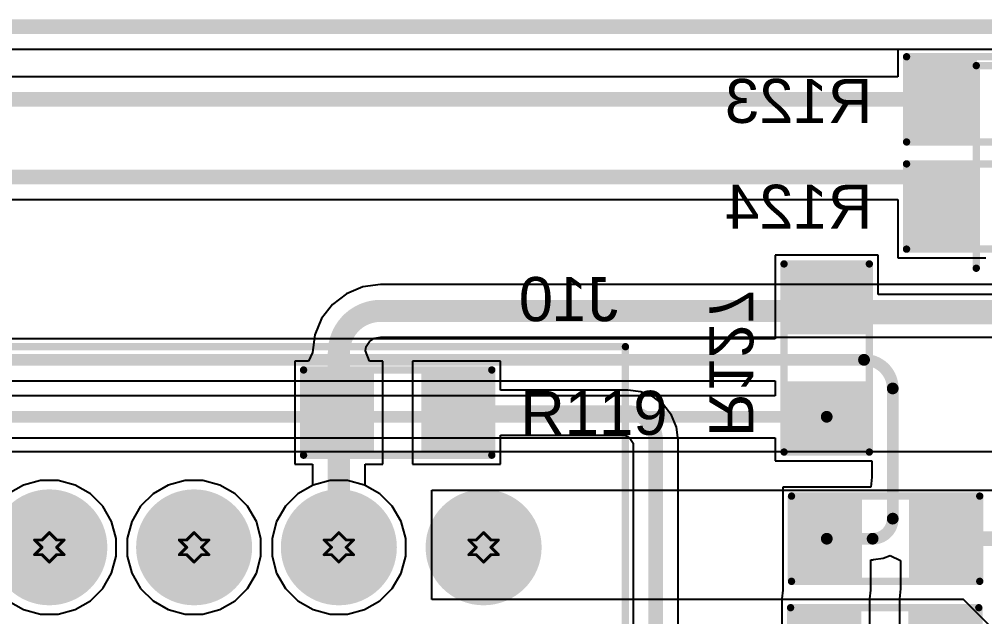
# Model space of a CAD drawing. Header units: inches. Extents: x 0 to 5359, y 0 to 5098.
# Drawn here: x 20.48 to 37.15, y 109.8 to 120.13 of the extents above; entities that cross this region are included whole.
import ezdxf

# ---------------------------------------------------------------- set-up
doc = ezdxf.new("R2010")
doc.units = ezdxf.units.IN
for name, color, linetype in [('Board Outline', 216, 'Continuous'), ('Bottom Layer', 5, 'Continuous'), ('Bottom Overlay', 54, 'Continuous'), ('Bottom Paste', 16, 'Continuous'), ('Bottom Solder', 6, 'Continuous'), ('Drill Drawing', 1, 'Continuous'), ('Layer 1', 16, 'Continuous'), ('Layer 2', 76, 'Continuous'), ('Multi-Layer', 9, 'Continuous'), ('Pad Holes', 156, 'Continuous'), ('Top Layer', 1, 'Continuous'), ('Top Overlay', 2, 'Continuous'), ('Top Paste', 8, 'Continuous'), ('Top Solder', 216, 'Continuous')]:
    doc.layers.add(name, color=color, linetype=linetype)
doc.styles.add('Arial', font='', dxfattribs={"height": 0.2})
doc.styles.get('Arial').set_extended_font_data('Arial')

# ---------------------------------------------------------------- blocks, each defined once
blk = doc.blocks.new('RES_0805_B_4')
at = {"layer": 'Bottom Layer'}
for points in [[(-1.524, 0.635), (-0.508, 0.635), (-0.508, -0.635), (-1.524, -0.635)], [(0.508, 0.635), (1.524, 0.635), (1.524, -0.635), (0.508, -0.635)]]:
    blk.add_hatch(color=5, dxfattribs=at).paths.add_polyline_path(points)
at = {"layer": 'Bottom Paste'}
for points in [[(-1.524, 0.635), (-0.508, 0.635), (-0.508, -0.635), (-1.524, -0.635)], [(0.508, 0.635), (1.524, 0.635), (1.524, -0.635), (0.508, -0.635)]]:
    blk.add_hatch(color=16, dxfattribs=at).paths.add_polyline_path(points)
at = {"layer": 'Bottom Solder'}
for points in [[(-1.6256, 0.7366), (-0.4064, 0.7366), (-0.4064, -0.7366), (-1.6256, -0.7366)], [(0.4064, 0.7366), (1.6256, 0.7366), (1.6256, -0.7366), (0.4064, -0.7366)]]:
    blk.add_hatch(color=6, dxfattribs=at).paths.add_polyline_path(points)
at = {"layer": 'Bottom Overlay'}
for points in [[(-1.6256, 0.7366, 0.127, 0.127, 0), (1.6256, 0.7366, 0.127, 0.127, 0)], [(-1.6256, 0.7366, 0.127, 0.127, 0), (-1.6256, -0.7366, 0.127, 0.127, 0)], [(1.6256, 0.7366, 0.127, 0.127, 0), (1.6256, -0.7366, 0.127, 0.127, 0)], [(-1.6256, -0.7366, 0.127, 0.127, 0), (1.6256, -0.7366, 0.127, 0.127, 0)]]:
    blk.add_lwpolyline(points, format="xyseb", dxfattribs=at)
for points in [[(-1.65735, 0.7366, 0.0635, 0.0635, 1), (-1.59385, 0.7366, 0.0635, 0.0635, 1)], [(-1.65735, 0.7366, 0.0635, 0.0635, 1), (-1.59385, 0.7366, 0.0635, 0.0635, 1)], [(1.59385, 0.7366, 0.0635, 0.0635, 1), (1.65735, 0.7366, 0.0635, 0.0635, 1)], [(1.59385, 0.7366, 0.0635, 0.0635, 1), (1.65735, 0.7366, 0.0635, 0.0635, 1)], [(-1.65735, -0.7366, 0.0635, 0.0635, 1), (-1.59385, -0.7366, 0.0635, 0.0635, 1)], [(-1.65735, -0.7366, 0.0635, 0.0635, 1), (-1.59385, -0.7366, 0.0635, 0.0635, 1)], [(1.59385, -0.7366, 0.0635, 0.0635, 1), (1.65735, -0.7366, 0.0635, 0.0635, 1)], [(1.59385, -0.7366, 0.0635, 0.0635, 1), (1.65735, -0.7366, 0.0635, 0.0635, 1)]]:
    blk.add_lwpolyline(points, format="xyseb", close=True, dxfattribs=at)
blk = doc.blocks.new('RES_0805_B_5')
at = {"layer": 'Bottom Layer'}
for points in [[(-1.524, 0.635), (-0.508, 0.635), (-0.508, -0.635), (-1.524, -0.635)], [(0.508, 0.635), (1.524, 0.635), (1.524, -0.635), (0.508, -0.635)]]:
    blk.add_hatch(color=5, dxfattribs=at).paths.add_polyline_path(points)
at = {"layer": 'Bottom Paste'}
for points in [[(-1.524, 0.635), (-0.508, 0.635), (-0.508, -0.635), (-1.524, -0.635)], [(0.508, 0.635), (1.524, 0.635), (1.524, -0.635), (0.508, -0.635)]]:
    blk.add_hatch(color=16, dxfattribs=at).paths.add_polyline_path(points)
at = {"layer": 'Bottom Solder'}
for points in [[(-1.6256, 0.7366), (-0.4064, 0.7366), (-0.4064, -0.7366), (-1.6256, -0.7366)], [(0.4064, 0.7366), (1.6256, 0.7366), (1.6256, -0.7366), (0.4064, -0.7366)]]:
    blk.add_hatch(color=6, dxfattribs=at).paths.add_polyline_path(points)
at = {"layer": 'Bottom Overlay'}
for points in [[(-1.6256, 0.7366, 0.127, 0.127, 0), (1.6256, 0.7366, 0.127, 0.127, 0)], [(-1.6256, -0.7366, 0.127, 0.127, 0), (-1.6256, 0.7366, 0.127, 0.127, 0)], [(1.6256, -0.7366, 0.127, 0.127, 0), (1.6256, 0.7366, 0.127, 0.127, 0)], [(-1.6256, -0.7366, 0.127, 0.127, 0), (1.6256, -0.7366, 0.127, 0.127, 0)]]:
    blk.add_lwpolyline(points, format="xyseb", dxfattribs=at)
for points in [[(-1.65735, 0.7366, 0.0635, 0.0635, 1), (-1.59385, 0.7366, 0.0635, 0.0635, 1)], [(-1.65735, 0.7366, 0.0635, 0.0635, 1), (-1.59385, 0.7366, 0.0635, 0.0635, 1)], [(1.59385, 0.7366, 0.0635, 0.0635, 1), (1.65735, 0.7366, 0.0635, 0.0635, 1)], [(1.59385, 0.7366, 0.0635, 0.0635, 1), (1.65735, 0.7366, 0.0635, 0.0635, 1)], [(-1.65735, -0.7366, 0.0635, 0.0635, 1), (-1.59385, -0.7366, 0.0635, 0.0635, 1)], [(-1.65735, -0.7366, 0.0635, 0.0635, 1), (-1.59385, -0.7366, 0.0635, 0.0635, 1)], [(1.59385, -0.7366, 0.0635, 0.0635, 1), (1.65735, -0.7366, 0.0635, 0.0635, 1)], [(1.59385, -0.7366, 0.0635, 0.0635, 1), (1.65735, -0.7366, 0.0635, 0.0635, 1)]]:
    blk.add_lwpolyline(points, format="xyseb", close=True, dxfattribs=at)
blk = doc.blocks.new('RES_0805_B_6')
at = {"layer": 'Bottom Layer'}
for points in [[(-1.524, 0.635), (-0.508, 0.635), (-0.508, -0.635), (-1.524, -0.635)], [(0.508, 0.635), (1.524, 0.635), (1.524, -0.635), (0.508, -0.635)]]:
    blk.add_hatch(color=5, dxfattribs=at).paths.add_polyline_path(points)
at = {"layer": 'Bottom Paste'}
for points in [[(-1.524, 0.635), (-0.508, 0.635), (-0.508, -0.635), (-1.524, -0.635)], [(0.508, 0.635), (1.524, 0.635), (1.524, -0.635), (0.508, -0.635)]]:
    blk.add_hatch(color=16, dxfattribs=at).paths.add_polyline_path(points)
at = {"layer": 'Bottom Solder'}
for points in [[(-1.6256, 0.7366), (-0.4064, 0.7366), (-0.4064, -0.7366), (-1.6256, -0.7366)], [(0.4064, 0.7366), (1.6256, 0.7366), (1.6256, -0.7366), (0.4064, -0.7366)]]:
    blk.add_hatch(color=6, dxfattribs=at).paths.add_polyline_path(points)
at = {"layer": 'Bottom Overlay'}
for points in [[(1.6256, 0.7366, 0.127, 0.127, 0), (-1.6256, 0.7366, 0.127, 0.127, 0)], [(-1.6256, 0.7366, 0.127, 0.127, 0), (-1.6256, -0.7366, 0.127, 0.127, 0)], [(1.6256, 0.7366, 0.127, 0.127, 0), (1.6256, -0.7366, 0.127, 0.127, 0)], [(1.6256, -0.7366, 0.127, 0.127, 0), (-1.6256, -0.7366, 0.127, 0.127, 0)]]:
    blk.add_lwpolyline(points, format="xyseb", dxfattribs=at)
for points in [[(-1.65735, 0.7366, 0.0635, 0.0635, 1), (-1.59385, 0.7366, 0.0635, 0.0635, 1)], [(-1.65735, 0.7366, 0.0635, 0.0635, 1), (-1.59385, 0.7366, 0.0635, 0.0635, 1)], [(1.59385, 0.7366, 0.0635, 0.0635, 1), (1.65735, 0.7366, 0.0635, 0.0635, 1)], [(1.59385, 0.7366, 0.0635, 0.0635, 1), (1.65735, 0.7366, 0.0635, 0.0635, 1)], [(-1.65735, -0.7366, 0.0635, 0.0635, 1), (-1.59385, -0.7366, 0.0635, 0.0635, 1)], [(-1.65735, -0.7366, 0.0635, 0.0635, 1), (-1.59385, -0.7366, 0.0635, 0.0635, 1)], [(1.59385, -0.7366, 0.0635, 0.0635, 1), (1.65735, -0.7366, 0.0635, 0.0635, 1)], [(1.59385, -0.7366, 0.0635, 0.0635, 1), (1.65735, -0.7366, 0.0635, 0.0635, 1)]]:
    blk.add_lwpolyline(points, format="xyseb", close=True, dxfattribs=at)
blk = doc.blocks.new('RES_0805_B_7')
at = {"layer": 'Bottom Layer'}
for points in [[(-1.524, 0.635), (-0.508, 0.635), (-0.508, -0.635), (-1.524, -0.635)], [(0.508, 0.635), (1.524, 0.635), (1.524, -0.635), (0.508, -0.635)]]:
    blk.add_hatch(color=5, dxfattribs=at).paths.add_polyline_path(points)
at = {"layer": 'Bottom Paste'}
for points in [[(-1.524, 0.635), (-0.508, 0.635), (-0.508, -0.635), (-1.524, -0.635)], [(0.508, 0.635), (1.524, 0.635), (1.524, -0.635), (0.508, -0.635)]]:
    blk.add_hatch(color=16, dxfattribs=at).paths.add_polyline_path(points)
at = {"layer": 'Bottom Solder'}
for points in [[(-1.6256, 0.7366), (-0.4064, 0.7366), (-0.4064, -0.7366), (-1.6256, -0.7366)], [(0.4064, 0.7366), (1.6256, 0.7366), (1.6256, -0.7366), (0.4064, -0.7366)]]:
    blk.add_hatch(color=6, dxfattribs=at).paths.add_polyline_path(points)
at = {"layer": 'Bottom Overlay'}
for points in [[(1.6256, 0.7366, 0.127, 0.127, 0), (-1.6256, 0.7366, 0.127, 0.127, 0)], [(-1.6256, 0.7366, 0.127, 0.127, 0), (-1.6256, -0.7366, 0.127, 0.127, 0)], [(1.6256, 0.7366, 0.127, 0.127, 0), (1.6256, -0.7366, 0.127, 0.127, 0)], [(1.6256, -0.7366, 0.127, 0.127, 0), (-1.6256, -0.7366, 0.127, 0.127, 0)]]:
    blk.add_lwpolyline(points, format="xyseb", dxfattribs=at)
for points in [[(-1.65735, 0.7366, 0.0635, 0.0635, 1), (-1.59385, 0.7366, 0.0635, 0.0635, 1)], [(-1.65735, 0.7366, 0.0635, 0.0635, 1), (-1.59385, 0.7366, 0.0635, 0.0635, 1)], [(1.59385, 0.7366, 0.0635, 0.0635, 1), (1.65735, 0.7366, 0.0635, 0.0635, 1)], [(1.59385, 0.7366, 0.0635, 0.0635, 1), (1.65735, 0.7366, 0.0635, 0.0635, 1)], [(-1.65735, -0.7366, 0.0635, 0.0635, 1), (-1.59385, -0.7366, 0.0635, 0.0635, 1)], [(-1.65735, -0.7366, 0.0635, 0.0635, 1), (-1.59385, -0.7366, 0.0635, 0.0635, 1)], [(1.59385, -0.7366, 0.0635, 0.0635, 1), (1.65735, -0.7366, 0.0635, 0.0635, 1)], [(1.59385, -0.7366, 0.0635, 0.0635, 1), (1.65735, -0.7366, 0.0635, 0.0635, 1)]]:
    blk.add_lwpolyline(points, format="xyseb", close=True, dxfattribs=at)
blk = doc.blocks.new('RES_0805_B_8')
at = {"layer": 'Bottom Layer'}
for points in [[(-1.524, 0.635), (-0.508, 0.635), (-0.508, -0.635), (-1.524, -0.635)], [(0.508, 0.635), (1.524, 0.635), (1.524, -0.635), (0.508, -0.635)]]:
    blk.add_hatch(color=5, dxfattribs=at).paths.add_polyline_path(points)
at = {"layer": 'Bottom Paste'}
for points in [[(-1.524, 0.635), (-0.508, 0.635), (-0.508, -0.635), (-1.524, -0.635)], [(0.508, 0.635), (1.524, 0.635), (1.524, -0.635), (0.508, -0.635)]]:
    blk.add_hatch(color=16, dxfattribs=at).paths.add_polyline_path(points)
at = {"layer": 'Bottom Solder'}
for points in [[(-1.6256, 0.7366), (-0.4064, 0.7366), (-0.4064, -0.7366), (-1.6256, -0.7366)], [(0.4064, 0.7366), (1.6256, 0.7366), (1.6256, -0.7366), (0.4064, -0.7366)]]:
    blk.add_hatch(color=6, dxfattribs=at).paths.add_polyline_path(points)
at = {"layer": 'Bottom Overlay'}
for points in [[(1.6256, 0.7366, 0.127, 0.127, 0), (-1.6256, 0.7366, 0.127, 0.127, 0)], [(-1.6256, 0.7366, 0.127, 0.127, 0), (-1.6256, -0.7366, 0.127, 0.127, 0)], [(1.6256, 0.7366, 0.127, 0.127, 0), (1.6256, -0.7366, 0.127, 0.127, 0)], [(1.6256, -0.7366, 0.127, 0.127, 0), (-1.6256, -0.7366, 0.127, 0.127, 0)]]:
    blk.add_lwpolyline(points, format="xyseb", dxfattribs=at)
for points in [[(-1.65735, 0.7366, 0.0635, 0.0635, 1), (-1.59385, 0.7366, 0.0635, 0.0635, 1)], [(-1.65735, 0.7366, 0.0635, 0.0635, 1), (-1.59385, 0.7366, 0.0635, 0.0635, 1)], [(1.59385, 0.7366, 0.0635, 0.0635, 1), (1.65735, 0.7366, 0.0635, 0.0635, 1)], [(1.59385, 0.7366, 0.0635, 0.0635, 1), (1.65735, 0.7366, 0.0635, 0.0635, 1)], [(-1.65735, -0.7366, 0.0635, 0.0635, 1), (-1.59385, -0.7366, 0.0635, 0.0635, 1)], [(-1.65735, -0.7366, 0.0635, 0.0635, 1), (-1.59385, -0.7366, 0.0635, 0.0635, 1)], [(1.59385, -0.7366, 0.0635, 0.0635, 1), (1.65735, -0.7366, 0.0635, 0.0635, 1)], [(1.59385, -0.7366, 0.0635, 0.0635, 1), (1.65735, -0.7366, 0.0635, 0.0635, 1)]]:
    blk.add_lwpolyline(points, format="xyseb", close=True, dxfattribs=at)
blk = doc.blocks.new('RES_0805_63')
at = {"layer": 'Top Layer'}
for points in [[(-1.524, 0.635), (-0.508, 0.635), (-0.508, -0.635), (-1.524, -0.635)], [(0.508, 0.635), (1.524, 0.635), (1.524, -0.635), (0.508, -0.635)]]:
    blk.add_hatch(color=1, dxfattribs=at).paths.add_polyline_path(points)
at = {"layer": 'Top Paste'}
for points in [[(-1.524, 0.635), (-0.508, 0.635), (-0.508, -0.635), (-1.524, -0.635)], [(0.508, 0.635), (1.524, 0.635), (1.524, -0.635), (0.508, -0.635)]]:
    blk.add_hatch(color=8, dxfattribs=at).paths.add_polyline_path(points)
at = {"layer": 'Top Solder'}
for points in [[(-1.6256, 0.7366), (-0.4064, 0.7366), (-0.4064, -0.7366), (-1.6256, -0.7366)], [(0.4064, 0.7366), (1.6256, 0.7366), (1.6256, -0.7366), (0.4064, -0.7366)]]:
    blk.add_hatch(color=216, dxfattribs=at).paths.add_polyline_path(points)
at = {"layer": 'Top Overlay'}
for points in [[(-1.6256, -0.7366, 0.127, 0.127, 0), (-1.6256, 0.7366, 0.127, 0.127, 0)], [(-1.6256, 0.7366, 0.127, 0.127, 0), (1.6256, 0.7366, 0.127, 0.127, 0)], [(1.6256, -0.7366, 0.127, 0.127, 0), (1.6256, 0.7366, 0.127, 0.127, 0)], [(-1.6256, -0.7366, 0.127, 0.127, 0), (1.6256, -0.7366, 0.127, 0.127, 0)]]:
    blk.add_lwpolyline(points, format="xyseb", dxfattribs=at)
for points in [[(-1.65735, 0.7366, 0.0635, 0.0635, 1), (-1.59385, 0.7366, 0.0635, 0.0635, 1)], [(-1.65735, 0.7366, 0.0635, 0.0635, 1), (-1.59385, 0.7366, 0.0635, 0.0635, 1)], [(1.59385, 0.7366, 0.0635, 0.0635, 1), (1.65735, 0.7366, 0.0635, 0.0635, 1)], [(1.59385, 0.7366, 0.0635, 0.0635, 1), (1.65735, 0.7366, 0.0635, 0.0635, 1)], [(-1.65735, -0.7366, 0.0635, 0.0635, 1), (-1.59385, -0.7366, 0.0635, 0.0635, 1)], [(-1.65735, -0.7366, 0.0635, 0.0635, 1), (-1.59385, -0.7366, 0.0635, 0.0635, 1)], [(1.59385, -0.7366, 0.0635, 0.0635, 1), (1.65735, -0.7366, 0.0635, 0.0635, 1)], [(1.59385, -0.7366, 0.0635, 0.0635, 1), (1.65735, -0.7366, 0.0635, 0.0635, 1)]]:
    blk.add_lwpolyline(points, format="xyseb", close=True, dxfattribs=at)
blk = doc.blocks.new('B8B_XH_A_LF__SN__B_199')
at = {"layer": 'Bottom Layer'}
h = blk.add_hatch(color=5, dxfattribs=at)
edge = h.paths.add_edge_path()
edge.add_arc((1.25, 0), 0.9, 0, 360)
h = blk.add_hatch(color=5, dxfattribs=at)
edge = h.paths.add_edge_path()
edge.add_arc((3.75, 0), 0.9, 0, 360)
h = blk.add_hatch(color=5, dxfattribs=at)
edge = h.paths.add_edge_path()
edge.add_arc((6.25, 0), 0.9, 0, 360)
h = blk.add_hatch(color=5, dxfattribs=at)
edge = h.paths.add_edge_path()
edge.add_arc((8.75, 0), 0.9, 0, 360)
at = {"layer": 'Bottom Solder'}
h = blk.add_hatch(color=6, dxfattribs=at)
edge = h.paths.add_edge_path()
edge.add_arc((1.25, 0), 1.002, 0, 360)
h = blk.add_hatch(color=6, dxfattribs=at)
edge = h.paths.add_edge_path()
edge.add_arc((3.75, 0), 1.002, 0, 360)
h = blk.add_hatch(color=6, dxfattribs=at)
edge = h.paths.add_edge_path()
edge.add_arc((6.25, 0), 1.002, 0, 360)
h = blk.add_hatch(color=6, dxfattribs=at)
edge = h.paths.add_edge_path()
edge.add_arc((8.75, 0), 1.002, 0, 360)
at = {"layer": 'Layer 1'}
h = blk.add_hatch(color=16, dxfattribs=at)
edge = h.paths.add_edge_path()
edge.add_arc((1.25, 0), 0.9, 0, 360)
h = blk.add_hatch(color=16, dxfattribs=at)
edge = h.paths.add_edge_path()
edge.add_arc((3.75, 0), 0.9, 0, 360)
h = blk.add_hatch(color=16, dxfattribs=at)
edge = h.paths.add_edge_path()
edge.add_arc((6.25, 0), 0.9, 0, 360)
h = blk.add_hatch(color=16, dxfattribs=at)
edge = h.paths.add_edge_path()
edge.add_arc((8.75, 0), 0.9, 0, 360)
at = {"layer": 'Layer 2'}
h = blk.add_hatch(color=76, dxfattribs=at)
edge = h.paths.add_edge_path()
edge.add_arc((1.25, 0), 0.9, 0, 360)
h = blk.add_hatch(color=76, dxfattribs=at)
edge = h.paths.add_edge_path()
edge.add_arc((3.75, 0), 0.9, 0, 360)
h = blk.add_hatch(color=76, dxfattribs=at)
edge = h.paths.add_edge_path()
edge.add_arc((6.25, 0), 0.9, 0, 360)
h = blk.add_hatch(color=76, dxfattribs=at)
edge = h.paths.add_edge_path()
edge.add_arc((8.75, 0), 0.9, 0, 360)
at = {"layer": 'Multi-Layer'}
h = blk.add_hatch(color=9, dxfattribs=at)
edge = h.paths.add_edge_path()
edge.add_arc((1.25, 0), 0.9, 0, 360)
h = blk.add_hatch(color=9, dxfattribs=at)
edge = h.paths.add_edge_path()
edge.add_arc((3.75, 0), 0.9, 0, 360)
h = blk.add_hatch(color=9, dxfattribs=at)
edge = h.paths.add_edge_path()
edge.add_arc((6.25, 0), 0.9, 0, 360)
h = blk.add_hatch(color=9, dxfattribs=at)
edge = h.paths.add_edge_path()
edge.add_arc((8.75, 0), 0.9, 0, 360)
at = {"layer": 'Pad Holes'}
h = blk.add_hatch(color=7, dxfattribs=at)
edge = h.paths.add_edge_path()
edge.add_arc((1.25, 0), 0.5, 0, 360)
h = blk.add_hatch(color=7, dxfattribs=at)
edge = h.paths.add_edge_path()
edge.add_arc((3.75, 0), 0.5, 0, 360)
h = blk.add_hatch(color=7, dxfattribs=at)
edge = h.paths.add_edge_path()
edge.add_arc((6.25, 0), 0.5, 0, 360)
h = blk.add_hatch(color=7, dxfattribs=at)
edge = h.paths.add_edge_path()
edge.add_arc((8.75, 0), 0.5, 0, 360)
at = {"layer": 'Top Layer'}
h = blk.add_hatch(color=1, dxfattribs=at)
edge = h.paths.add_edge_path()
edge.add_arc((1.25, 0), 0.9, 0, 360)
h = blk.add_hatch(color=1, dxfattribs=at)
edge = h.paths.add_edge_path()
edge.add_arc((3.75, 0), 0.9, 0, 360)
h = blk.add_hatch(color=1, dxfattribs=at)
edge = h.paths.add_edge_path()
edge.add_arc((6.25, 0), 0.9, 0, 360)
h = blk.add_hatch(color=1, dxfattribs=at)
edge = h.paths.add_edge_path()
edge.add_arc((8.75, 0), 0.9, 0, 360)
at = {"layer": 'Top Solder'}
h = blk.add_hatch(color=216, dxfattribs=at)
edge = h.paths.add_edge_path()
edge.add_arc((1.25, 0), 1.002, 0, 360)
h = blk.add_hatch(color=216, dxfattribs=at)
edge = h.paths.add_edge_path()
edge.add_arc((3.75, 0), 1.002, 0, 360)
h = blk.add_hatch(color=216, dxfattribs=at)
edge = h.paths.add_edge_path()
edge.add_arc((6.25, 0), 1.002, 0, 360)
h = blk.add_hatch(color=216, dxfattribs=at)
edge = h.paths.add_edge_path()
edge.add_arc((8.75, 0), 1.002, 0, 360)
at = {"layer": 'Bottom Overlay'}
for points in [[(-11.2, 3.468, 0.127, 0.127, 0), (11.2, 3.468, 0.127, 0.127, 0)], [(11.2, -2.282, 0.127, 0.127, 0), (11.2, 3.468, 0.127, 0.127, 0)]]:
    blk.add_lwpolyline(points, format="xyseb", dxfattribs=at)
blk.add_lwpolyline([(11.168, 3.468, 0.0635, 0.0635, 1), (11.232, 3.468, 0.0635, 0.0635, 1)], format="xyseb", close=True, dxfattribs=at)
blk.add_lwpolyline([(11.168, 3.468, 0.0635, 0.0635, 1), (11.232, 3.468, 0.0635, 0.0635, 1)], format="xyseb", close=True, dxfattribs=at)

msp = doc.modelspace()

# ---------------------------------------------------------------- linework, layer by layer
at = {"layer": 'Board Outline'}
msp.add_lwpolyline([(0, 120, 0.254, 0.254, 0), (110, 120, 0.254, 0.254, 0)], format="xyseb", dxfattribs=at)
at = {"layer": 'Bottom Layer'}
for p, q in [((4.145, 119.612), (35.652, 119.612)), ((35.652, 119.612), (35.652, 119.131)), ((35.652, 119.131), (9.789, 119.131)), ((10.376, 117.012), (35.652, 117.012)), ((35.652, 117.012), (35.652, 116.002)), ((35.314, 116.051), (33.536, 116.051)), ((33.536, 116.051), (33.536, 114.604)), ((35.314, 115.373), (35.314, 116.051)), ((35.652, 116.002), (37.176, 116.002)), ((37.417, 115.373), (35.314, 115.373)), ((33.536, 114.604), (16.801, 114.604)), ((16.801, 113.879), (33.536, 113.879)), ((33.536, 113.879), (33.536, 113.62)), ((33.536, 113.62), (18.887, 113.62)), ((18.887, 112.895), (33.536, 112.895)), ((33.536, 112.895), (33.536, 112.495)), ((33.536, 112.495), (35.203, 112.495)), ((35.203, 112.495), (35.203, 112.21)), ((35.203, 112.21), (35.189, 112.038)), ((20.555, 112.075), (20.291, 111.923)), ((20.848, 112.154), (20.555, 112.075)), ((21.152, 112.154), (20.848, 112.154)), ((21.445, 112.075), (21.152, 112.154)), ((21.709, 111.923), (21.445, 112.075)), ((23.055, 112.075), (22.791, 111.923)), ((23.348, 112.154), (23.055, 112.075)), ((23.652, 112.154), (23.348, 112.154)), ((23.945, 112.075), (23.652, 112.154)), ((24.209, 111.923), (23.945, 112.075)), ((25.555, 112.075), (25.291, 111.923)), ((25.848, 112.154), (25.555, 112.075)), ((26.152, 112.154), (25.848, 112.154)), ((26.445, 112.075), (26.152, 112.154)), ((26.709, 111.923), (26.445, 112.075)), ((21.923, 111.709), (21.709, 111.923)), ((22.791, 111.923), (22.577, 111.709)), ((24.423, 111.709), (24.209, 111.923)), ((25.291, 111.923), (25.077, 111.709)), ((26.923, 111.709), (26.709, 111.923)), ((35.189, 112.038), (33.665, 112.038)), ((33.665, 112.038), (33.665, 110.26)), ((22.075, 111.445), (21.923, 111.709)), ((22.577, 111.709), (22.425, 111.445)), ((24.575, 111.445), (24.423, 111.709)), ((25.077, 111.709), (24.925, 111.445)), ((27.075, 111.445), (26.923, 111.709)), ((22.154, 111.152), (22.075, 111.445)), ((22.425, 111.445), (22.346, 111.152)), ((24.654, 111.152), (24.575, 111.445)), ((24.925, 111.445), (24.846, 111.152)), ((27.154, 111.152), (27.075, 111.445)), ((22.154, 110.848), (22.154, 111.152)), ((22.346, 111.152), (22.346, 110.848)), ((24.654, 110.848), (24.654, 111.152)), ((24.846, 111.152), (24.846, 110.848)), ((27.154, 110.848), (27.154, 111.152)), ((22.075, 110.555), (22.154, 110.848)), ((22.346, 110.848), (22.425, 110.555)), ((24.575, 110.555), (24.654, 110.848)), ((24.846, 110.848), (24.925, 110.555)), ((27.075, 110.555), (27.154, 110.848)), ((35.189, 110.28), (35.189, 110.786)), ((35.189, 110.786), (35.219, 110.786)), ((35.219, 110.786), (35.232, 110.789)), ((35.232, 110.789), (35.402, 110.811)), ((35.402, 110.811), (35.519, 110.86)), ((35.519, 110.86), (35.697, 110.774)), ((35.697, 110.774), (35.697, 110.28)), ((21.923, 110.291), (22.075, 110.555)), ((22.425, 110.555), (22.577, 110.291)), ((24.423, 110.291), (24.575, 110.555)), ((24.925, 110.555), (25.077, 110.291)), ((26.923, 110.291), (27.075, 110.555)), ((21.709, 110.077), (21.923, 110.291)), ((22.577, 110.291), (22.791, 110.077)), ((24.209, 110.077), (24.423, 110.291)), ((25.077, 110.291), (25.291, 110.077)), ((26.709, 110.077), (26.923, 110.291)), ((33.665, 110.26), (33.649, 110.109)), ((33.665, 110.26), (33.665, 110.26)), ((35.173, 110.109), (35.189, 110.26)), ((35.189, 110.26), (35.189, 110.28)), ((35.189, 110.26), (35.189, 110.26)), ((35.697, 110.28), (35.681, 110.109)), ((20.291, 110.077), (20.555, 109.925)), ((21.445, 109.925), (21.709, 110.077)), ((22.791, 110.077), (23.055, 109.925)), ((23.945, 109.925), (24.209, 110.077)), ((25.291, 110.077), (25.555, 109.925)), ((26.445, 109.925), (26.709, 110.077)), ((33.649, 110.109), (33.649, 110.109)), ((33.649, 110.109), (33.649, 110.088)), ((33.649, 110.088), (33.649, 109.608)), ((35.173, 108.331), (35.173, 110.109)), ((35.173, 110.109), (35.173, 110.109)), ((35.681, 110.109), (35.681, 110.088)), ((35.681, 110.088), (35.681, 108.331)), ((20.555, 109.925), (20.848, 109.846)), ((21.152, 109.846), (21.445, 109.925)), ((23.055, 109.925), (23.348, 109.846)), ((23.652, 109.846), (23.945, 109.925)), ((25.555, 109.925), (25.848, 109.846)), ((26.152, 109.846), (26.445, 109.925)), ((20.848, 109.846), (21.152, 109.846)), ((23.348, 109.846), (23.652, 109.846)), ((25.848, 109.846), (26.152, 109.846))]:
    msp.add_line(p, q, dxfattribs=at)
for points in [[(9.789, 118.743, 0.254, 0.254, 0), (36.451, 118.743, 0.254, 0.254, 0)], [(10.376, 117.4, 0.254, 0.254, 0), (35.905, 117.4, 0.254, 0.254, 0)], [(35.905, 117.4, 0.254, 0.254, -0.414214), (36.414, 116.891, 0.254, 0.254, 0)], [(34.425, 114.984, 0.254, 0.254, 0), (38.446, 114.984, 0.254, 0.254, 0)], [(16.801, 114.241, 0.203, 0.203, 0), (35.07, 114.241, 0.203, 0.203, 0)], [(35.07, 114.241, 0.203, 0.203, -0.414214), (35.566, 113.746, 0.203, 0.203, 0)], [(35.566, 111.496, 0.203, 0.203, 0), (35.566, 113.746, 0.203, 0.203, 0)], [(18.887, 113.257, 0.203, 0.203, 0), (34.425, 113.257, 0.203, 0.203, 0)], [(35.566, 111.496, 0.203, 0.203, -0.414214), (35.219, 111.149, 0.203, 0.203, 0)], [(34.427, 111.149, 0.203, 0.203, 0), (35.219, 111.149, 0.203, 0.203, 0)], [(36.459, 111.149, 0.254, 0.254, 0), (38.421, 111.149, 0.254, 0.254, 0)]]:
    msp.add_lwpolyline(points, format="xyseb", dxfattribs=at)
for points in [[(36.387, 118.743, 0.127, 0.127, 1), (36.514, 118.743, 0.127, 0.127, 1)], [(35.841, 117.4, 0.127, 0.127, 1), (35.968, 117.4, 0.127, 0.127, 1)], [(35.841, 117.4, 0.127, 0.127, 1), (35.968, 117.4, 0.127, 0.127, 1)], [(36.35, 116.891, 0.127, 0.127, 1), (36.477, 116.891, 0.127, 0.127, 1)], [(34.362, 114.984, 0.127, 0.127, 1), (34.489, 114.984, 0.127, 0.127, 1)], [(35.019, 114.241, 0.102, 0.102, 1), (35.121, 114.241, 0.102, 0.102, 1)], [(35.019, 114.241, 0.102, 0.102, 1), (35.121, 114.241, 0.102, 0.102, 1)], [(35.515, 113.746, 0.102, 0.102, 1), (35.616, 113.746, 0.102, 0.102, 1)], [(35.515, 113.746, 0.102, 0.102, 1), (35.616, 113.746, 0.102, 0.102, 1)], [(34.375, 113.257, 0.102, 0.102, 1), (34.476, 113.257, 0.102, 0.102, 1)], [(35.515, 111.496, 0.102, 0.102, 1), (35.616, 111.496, 0.102, 0.102, 1)], [(35.515, 111.496, 0.102, 0.102, 1), (35.616, 111.496, 0.102, 0.102, 1)], [(34.376, 111.149, 0.102, 0.102, 1), (34.477, 111.149, 0.102, 0.102, 1)], [(35.168, 111.149, 0.102, 0.102, 1), (35.269, 111.149, 0.102, 0.102, 1)], [(35.168, 111.149, 0.102, 0.102, 1), (35.269, 111.149, 0.102, 0.102, 1)], [(36.395, 111.149, 0.127, 0.127, 1), (36.522, 111.149, 0.127, 0.127, 1)]]:
    msp.add_lwpolyline(points, format="xyseb", close=True, dxfattribs=at)
at = {"layer": 'Drill Drawing'}
for points in [[(20.873, 111.127, 0.0508, 0.0508, 0), (21, 111.254, 0.0508, 0.0508, 0)], [(21, 111.254, 0.0508, 0.0508, 0), (21.127, 111.127, 0.0508, 0.0508, 0)], [(23.373, 111.127, 0.0508, 0.0508, 0), (23.5, 111.254, 0.0508, 0.0508, 0)], [(23.5, 111.254, 0.0508, 0.0508, 0), (23.627, 111.127, 0.0508, 0.0508, 0)], [(25.873, 111.127, 0.0508, 0.0508, 0), (26, 111.254, 0.0508, 0.0508, 0)], [(26, 111.254, 0.0508, 0.0508, 0), (26.127, 111.127, 0.0508, 0.0508, 0)], [(28.373, 111.127, 0.0508, 0.0508, 0), (28.5, 111.254, 0.0508, 0.0508, 0)], [(28.5, 111.254, 0.0508, 0.0508, 0), (28.627, 111.127, 0.0508, 0.0508, 0)], [(20.746, 111.127, 0.0508, 0.0508, 0), (20.873, 111, 0.0508, 0.0508, 0)], [(20.746, 111.127, 0.0508, 0.0508, 0), (20.873, 111.127, 0.0508, 0.0508, 0)], [(21.127, 111.127, 0.0508, 0.0508, 0), (21.254, 111.127, 0.0508, 0.0508, 0)], [(21.127, 111, 0.0508, 0.0508, 0), (21.254, 111.127, 0.0508, 0.0508, 0)], [(23.246, 111.127, 0.0508, 0.0508, 0), (23.373, 111, 0.0508, 0.0508, 0)], [(23.246, 111.127, 0.0508, 0.0508, 0), (23.373, 111.127, 0.0508, 0.0508, 0)], [(23.627, 111.127, 0.0508, 0.0508, 0), (23.754, 111.127, 0.0508, 0.0508, 0)], [(23.627, 111, 0.0508, 0.0508, 0), (23.754, 111.127, 0.0508, 0.0508, 0)], [(25.746, 111.127, 0.0508, 0.0508, 0), (25.873, 111, 0.0508, 0.0508, 0)], [(25.746, 111.127, 0.0508, 0.0508, 0), (25.873, 111.127, 0.0508, 0.0508, 0)], [(26.127, 111.127, 0.0508, 0.0508, 0), (26.254, 111.127, 0.0508, 0.0508, 0)], [(26.127, 111, 0.0508, 0.0508, 0), (26.254, 111.127, 0.0508, 0.0508, 0)], [(28.246, 111.127, 0.0508, 0.0508, 0), (28.373, 111, 0.0508, 0.0508, 0)], [(28.246, 111.127, 0.0508, 0.0508, 0), (28.373, 111.127, 0.0508, 0.0508, 0)], [(28.627, 111.127, 0.0508, 0.0508, 0), (28.754, 111.127, 0.0508, 0.0508, 0)], [(28.627, 111, 0.0508, 0.0508, 0), (28.754, 111.127, 0.0508, 0.0508, 0)], [(20.746, 110.873, 0.0508, 0.0508, 0), (20.873, 111, 0.0508, 0.0508, 0)], [(20.746, 110.873, 0.0508, 0.0508, 0), (20.873, 110.873, 0.0508, 0.0508, 0)], [(20.873, 110.873, 0.0508, 0.0508, 0), (21, 110.746, 0.0508, 0.0508, 0)], [(21, 110.746, 0.0508, 0.0508, 0), (21.127, 110.873, 0.0508, 0.0508, 0)], [(21.127, 111, 0.0508, 0.0508, 0), (21.254, 110.873, 0.0508, 0.0508, 0)], [(21.127, 110.873, 0.0508, 0.0508, 0), (21.254, 110.873, 0.0508, 0.0508, 0)], [(23.246, 110.873, 0.0508, 0.0508, 0), (23.373, 111, 0.0508, 0.0508, 0)], [(23.246, 110.873, 0.0508, 0.0508, 0), (23.373, 110.873, 0.0508, 0.0508, 0)], [(23.373, 110.873, 0.0508, 0.0508, 0), (23.5, 110.746, 0.0508, 0.0508, 0)], [(23.5, 110.746, 0.0508, 0.0508, 0), (23.627, 110.873, 0.0508, 0.0508, 0)], [(23.627, 111, 0.0508, 0.0508, 0), (23.754, 110.873, 0.0508, 0.0508, 0)], [(23.627, 110.873, 0.0508, 0.0508, 0), (23.754, 110.873, 0.0508, 0.0508, 0)], [(25.746, 110.873, 0.0508, 0.0508, 0), (25.873, 111, 0.0508, 0.0508, 0)], [(25.746, 110.873, 0.0508, 0.0508, 0), (25.873, 110.873, 0.0508, 0.0508, 0)], [(25.873, 110.873, 0.0508, 0.0508, 0), (26, 110.746, 0.0508, 0.0508, 0)], [(26, 110.746, 0.0508, 0.0508, 0), (26.127, 110.873, 0.0508, 0.0508, 0)], [(26.127, 111, 0.0508, 0.0508, 0), (26.254, 110.873, 0.0508, 0.0508, 0)], [(26.127, 110.873, 0.0508, 0.0508, 0), (26.254, 110.873, 0.0508, 0.0508, 0)], [(28.246, 110.873, 0.0508, 0.0508, 0), (28.373, 111, 0.0508, 0.0508, 0)], [(28.246, 110.873, 0.0508, 0.0508, 0), (28.373, 110.873, 0.0508, 0.0508, 0)], [(28.373, 110.873, 0.0508, 0.0508, 0), (28.5, 110.746, 0.0508, 0.0508, 0)], [(28.5, 110.746, 0.0508, 0.0508, 0), (28.627, 110.873, 0.0508, 0.0508, 0)], [(28.627, 111, 0.0508, 0.0508, 0), (28.754, 110.873, 0.0508, 0.0508, 0)], [(28.627, 110.873, 0.0508, 0.0508, 0), (28.754, 110.873, 0.0508, 0.0508, 0)]]:
    msp.add_lwpolyline(points, format="xyseb", dxfattribs=at)
for points in [[(20.987, 111.254, 0.0254, 0.0254, 1), (21.013, 111.254, 0.0254, 0.0254, 1)], [(20.987, 111.254, 0.0254, 0.0254, 1), (21.013, 111.254, 0.0254, 0.0254, 1)], [(23.487, 111.254, 0.0254, 0.0254, 1), (23.513, 111.254, 0.0254, 0.0254, 1)], [(23.487, 111.254, 0.0254, 0.0254, 1), (23.513, 111.254, 0.0254, 0.0254, 1)], [(25.987, 111.254, 0.0254, 0.0254, 1), (26.013, 111.254, 0.0254, 0.0254, 1)], [(25.987, 111.254, 0.0254, 0.0254, 1), (26.013, 111.254, 0.0254, 0.0254, 1)], [(28.487, 111.254, 0.0254, 0.0254, 1), (28.513, 111.254, 0.0254, 0.0254, 1)], [(28.487, 111.254, 0.0254, 0.0254, 1), (28.513, 111.254, 0.0254, 0.0254, 1)], [(20.733, 111.127, 0.0254, 0.0254, 1), (20.759, 111.127, 0.0254, 0.0254, 1)], [(20.733, 111.127, 0.0254, 0.0254, 1), (20.759, 111.127, 0.0254, 0.0254, 1)], [(20.86, 111.127, 0.0254, 0.0254, 1), (20.886, 111.127, 0.0254, 0.0254, 1)], [(20.86, 111.127, 0.0254, 0.0254, 1), (20.886, 111.127, 0.0254, 0.0254, 1)], [(21.114, 111.127, 0.0254, 0.0254, 1), (21.14, 111.127, 0.0254, 0.0254, 1)], [(21.114, 111.127, 0.0254, 0.0254, 1), (21.14, 111.127, 0.0254, 0.0254, 1)], [(21.241, 111.127, 0.0254, 0.0254, 1), (21.267, 111.127, 0.0254, 0.0254, 1)], [(21.241, 111.127, 0.0254, 0.0254, 1), (21.267, 111.127, 0.0254, 0.0254, 1)], [(23.233, 111.127, 0.0254, 0.0254, 1), (23.259, 111.127, 0.0254, 0.0254, 1)], [(23.233, 111.127, 0.0254, 0.0254, 1), (23.259, 111.127, 0.0254, 0.0254, 1)], [(23.36, 111.127, 0.0254, 0.0254, 1), (23.386, 111.127, 0.0254, 0.0254, 1)], [(23.36, 111.127, 0.0254, 0.0254, 1), (23.386, 111.127, 0.0254, 0.0254, 1)], [(23.614, 111.127, 0.0254, 0.0254, 1), (23.64, 111.127, 0.0254, 0.0254, 1)], [(23.614, 111.127, 0.0254, 0.0254, 1), (23.64, 111.127, 0.0254, 0.0254, 1)], [(23.741, 111.127, 0.0254, 0.0254, 1), (23.767, 111.127, 0.0254, 0.0254, 1)], [(23.741, 111.127, 0.0254, 0.0254, 1), (23.767, 111.127, 0.0254, 0.0254, 1)], [(25.733, 111.127, 0.0254, 0.0254, 1), (25.759, 111.127, 0.0254, 0.0254, 1)], [(25.733, 111.127, 0.0254, 0.0254, 1), (25.759, 111.127, 0.0254, 0.0254, 1)], [(25.86, 111.127, 0.0254, 0.0254, 1), (25.886, 111.127, 0.0254, 0.0254, 1)], [(25.86, 111.127, 0.0254, 0.0254, 1), (25.886, 111.127, 0.0254, 0.0254, 1)], [(26.114, 111.127, 0.0254, 0.0254, 1), (26.14, 111.127, 0.0254, 0.0254, 1)], [(26.114, 111.127, 0.0254, 0.0254, 1), (26.14, 111.127, 0.0254, 0.0254, 1)], [(26.241, 111.127, 0.0254, 0.0254, 1), (26.267, 111.127, 0.0254, 0.0254, 1)], [(26.241, 111.127, 0.0254, 0.0254, 1), (26.267, 111.127, 0.0254, 0.0254, 1)], [(28.233, 111.127, 0.0254, 0.0254, 1), (28.259, 111.127, 0.0254, 0.0254, 1)], [(28.233, 111.127, 0.0254, 0.0254, 1), (28.259, 111.127, 0.0254, 0.0254, 1)], [(28.36, 111.127, 0.0254, 0.0254, 1), (28.386, 111.127, 0.0254, 0.0254, 1)], [(28.36, 111.127, 0.0254, 0.0254, 1), (28.386, 111.127, 0.0254, 0.0254, 1)], [(28.614, 111.127, 0.0254, 0.0254, 1), (28.64, 111.127, 0.0254, 0.0254, 1)], [(28.614, 111.127, 0.0254, 0.0254, 1), (28.64, 111.127, 0.0254, 0.0254, 1)], [(28.741, 111.127, 0.0254, 0.0254, 1), (28.767, 111.127, 0.0254, 0.0254, 1)], [(28.741, 111.127, 0.0254, 0.0254, 1), (28.767, 111.127, 0.0254, 0.0254, 1)], [(20.733, 110.873, 0.0254, 0.0254, 1), (20.759, 110.873, 0.0254, 0.0254, 1)], [(20.733, 110.873, 0.0254, 0.0254, 1), (20.759, 110.873, 0.0254, 0.0254, 1)], [(20.86, 111, 0.0254, 0.0254, 1), (20.886, 111, 0.0254, 0.0254, 1)], [(20.86, 111, 0.0254, 0.0254, 1), (20.886, 111, 0.0254, 0.0254, 1)], [(20.86, 110.873, 0.0254, 0.0254, 1), (20.886, 110.873, 0.0254, 0.0254, 1)], [(20.86, 110.873, 0.0254, 0.0254, 1), (20.886, 110.873, 0.0254, 0.0254, 1)], [(21.114, 111, 0.0254, 0.0254, 1), (21.14, 111, 0.0254, 0.0254, 1)], [(21.114, 111, 0.0254, 0.0254, 1), (21.14, 111, 0.0254, 0.0254, 1)], [(21.114, 110.873, 0.0254, 0.0254, 1), (21.14, 110.873, 0.0254, 0.0254, 1)], [(21.114, 110.873, 0.0254, 0.0254, 1), (21.14, 110.873, 0.0254, 0.0254, 1)], [(21.241, 110.873, 0.0254, 0.0254, 1), (21.267, 110.873, 0.0254, 0.0254, 1)], [(21.241, 110.873, 0.0254, 0.0254, 1), (21.267, 110.873, 0.0254, 0.0254, 1)], [(23.233, 110.873, 0.0254, 0.0254, 1), (23.259, 110.873, 0.0254, 0.0254, 1)], [(23.233, 110.873, 0.0254, 0.0254, 1), (23.259, 110.873, 0.0254, 0.0254, 1)], [(23.36, 111, 0.0254, 0.0254, 1), (23.386, 111, 0.0254, 0.0254, 1)], [(23.36, 111, 0.0254, 0.0254, 1), (23.386, 111, 0.0254, 0.0254, 1)], [(23.36, 110.873, 0.0254, 0.0254, 1), (23.386, 110.873, 0.0254, 0.0254, 1)], [(23.36, 110.873, 0.0254, 0.0254, 1), (23.386, 110.873, 0.0254, 0.0254, 1)], [(23.614, 111, 0.0254, 0.0254, 1), (23.64, 111, 0.0254, 0.0254, 1)], [(23.614, 111, 0.0254, 0.0254, 1), (23.64, 111, 0.0254, 0.0254, 1)], [(23.614, 110.873, 0.0254, 0.0254, 1), (23.64, 110.873, 0.0254, 0.0254, 1)], [(23.614, 110.873, 0.0254, 0.0254, 1), (23.64, 110.873, 0.0254, 0.0254, 1)], [(23.741, 110.873, 0.0254, 0.0254, 1), (23.767, 110.873, 0.0254, 0.0254, 1)], [(23.741, 110.873, 0.0254, 0.0254, 1), (23.767, 110.873, 0.0254, 0.0254, 1)], [(25.733, 110.873, 0.0254, 0.0254, 1), (25.759, 110.873, 0.0254, 0.0254, 1)], [(25.733, 110.873, 0.0254, 0.0254, 1), (25.759, 110.873, 0.0254, 0.0254, 1)], [(25.86, 111, 0.0254, 0.0254, 1), (25.886, 111, 0.0254, 0.0254, 1)], [(25.86, 111, 0.0254, 0.0254, 1), (25.886, 111, 0.0254, 0.0254, 1)], [(25.86, 110.873, 0.0254, 0.0254, 1), (25.886, 110.873, 0.0254, 0.0254, 1)], [(25.86, 110.873, 0.0254, 0.0254, 1), (25.886, 110.873, 0.0254, 0.0254, 1)], [(26.114, 111, 0.0254, 0.0254, 1), (26.14, 111, 0.0254, 0.0254, 1)], [(26.114, 111, 0.0254, 0.0254, 1), (26.14, 111, 0.0254, 0.0254, 1)], [(26.114, 110.873, 0.0254, 0.0254, 1), (26.14, 110.873, 0.0254, 0.0254, 1)], [(26.114, 110.873, 0.0254, 0.0254, 1), (26.14, 110.873, 0.0254, 0.0254, 1)], [(26.241, 110.873, 0.0254, 0.0254, 1), (26.267, 110.873, 0.0254, 0.0254, 1)], [(26.241, 110.873, 0.0254, 0.0254, 1), (26.267, 110.873, 0.0254, 0.0254, 1)], [(28.233, 110.873, 0.0254, 0.0254, 1), (28.259, 110.873, 0.0254, 0.0254, 1)], [(28.233, 110.873, 0.0254, 0.0254, 1), (28.259, 110.873, 0.0254, 0.0254, 1)], [(28.36, 111, 0.0254, 0.0254, 1), (28.386, 111, 0.0254, 0.0254, 1)], [(28.36, 111, 0.0254, 0.0254, 1), (28.386, 111, 0.0254, 0.0254, 1)], [(28.36, 110.873, 0.0254, 0.0254, 1), (28.386, 110.873, 0.0254, 0.0254, 1)], [(28.36, 110.873, 0.0254, 0.0254, 1), (28.386, 110.873, 0.0254, 0.0254, 1)], [(28.614, 111, 0.0254, 0.0254, 1), (28.64, 111, 0.0254, 0.0254, 1)], [(28.614, 111, 0.0254, 0.0254, 1), (28.64, 111, 0.0254, 0.0254, 1)], [(28.614, 110.873, 0.0254, 0.0254, 1), (28.64, 110.873, 0.0254, 0.0254, 1)], [(28.614, 110.873, 0.0254, 0.0254, 1), (28.64, 110.873, 0.0254, 0.0254, 1)], [(28.741, 110.873, 0.0254, 0.0254, 1), (28.767, 110.873, 0.0254, 0.0254, 1)], [(28.741, 110.873, 0.0254, 0.0254, 1), (28.767, 110.873, 0.0254, 0.0254, 1)], [(20.987, 110.746, 0.0254, 0.0254, 1), (21.013, 110.746, 0.0254, 0.0254, 1)], [(20.987, 110.746, 0.0254, 0.0254, 1), (21.013, 110.746, 0.0254, 0.0254, 1)], [(23.487, 110.746, 0.0254, 0.0254, 1), (23.513, 110.746, 0.0254, 0.0254, 1)], [(23.487, 110.746, 0.0254, 0.0254, 1), (23.513, 110.746, 0.0254, 0.0254, 1)], [(25.987, 110.746, 0.0254, 0.0254, 1), (26.013, 110.746, 0.0254, 0.0254, 1)], [(25.987, 110.746, 0.0254, 0.0254, 1), (26.013, 110.746, 0.0254, 0.0254, 1)], [(28.487, 110.746, 0.0254, 0.0254, 1), (28.513, 110.746, 0.0254, 0.0254, 1)], [(28.487, 110.746, 0.0254, 0.0254, 1), (28.513, 110.746, 0.0254, 0.0254, 1)]]:
    msp.add_lwpolyline(points, format="xyseb", close=True, dxfattribs=at)
at = {"layer": 'Layer 1'}
for p, q in [((4.145, 119.612), (105.855, 119.612)), ((20.555, 112.075), (20.291, 111.923)), ((20.848, 112.154), (20.555, 112.075)), ((21.152, 112.154), (20.848, 112.154)), ((21.445, 112.075), (21.152, 112.154)), ((21.709, 111.923), (21.445, 112.075)), ((23.055, 112.075), (22.791, 111.923)), ((23.348, 112.154), (23.055, 112.075)), ((23.652, 112.154), (23.348, 112.154)), ((23.945, 112.075), (23.652, 112.154)), ((24.209, 111.923), (23.945, 112.075)), ((25.555, 112.075), (25.291, 111.923)), ((25.848, 112.154), (25.555, 112.075)), ((26.152, 112.154), (25.848, 112.154)), ((26.445, 112.075), (26.152, 112.154)), ((26.709, 111.923), (26.445, 112.075)), ((21.923, 111.709), (21.709, 111.923)), ((22.791, 111.923), (22.577, 111.709)), ((24.423, 111.709), (24.209, 111.923)), ((25.291, 111.923), (25.077, 111.709)), ((26.923, 111.709), (26.709, 111.923)), ((22.075, 111.445), (21.923, 111.709)), ((22.577, 111.709), (22.425, 111.445)), ((24.575, 111.445), (24.423, 111.709)), ((25.077, 111.709), (24.925, 111.445)), ((27.075, 111.445), (26.923, 111.709)), ((22.154, 111.152), (22.075, 111.445)), ((22.425, 111.445), (22.346, 111.152)), ((24.654, 111.152), (24.575, 111.445)), ((24.925, 111.445), (24.846, 111.152)), ((27.154, 111.152), (27.075, 111.445)), ((22.154, 110.848), (22.154, 111.152)), ((22.346, 111.152), (22.346, 110.848)), ((24.654, 110.848), (24.654, 111.152)), ((24.846, 111.152), (24.846, 110.848)), ((27.154, 110.848), (27.154, 111.152)), ((22.075, 110.555), (22.154, 110.848)), ((22.346, 110.848), (22.425, 110.555)), ((24.575, 110.555), (24.654, 110.848)), ((24.846, 110.848), (24.925, 110.555)), ((27.075, 110.555), (27.154, 110.848)), ((21.923, 110.291), (22.075, 110.555)), ((22.425, 110.555), (22.577, 110.291)), ((24.423, 110.291), (24.575, 110.555)), ((24.925, 110.555), (25.077, 110.291)), ((26.923, 110.291), (27.075, 110.555)), ((21.709, 110.077), (21.923, 110.291)), ((22.577, 110.291), (22.791, 110.077)), ((24.209, 110.077), (24.423, 110.291)), ((25.077, 110.291), (25.291, 110.077)), ((26.709, 110.077), (26.923, 110.291)), ((20.291, 110.077), (20.555, 109.925)), ((21.445, 109.925), (21.709, 110.077)), ((22.791, 110.077), (23.055, 109.925)), ((23.945, 109.925), (24.209, 110.077)), ((25.291, 110.077), (25.555, 109.925)), ((26.445, 109.925), (26.709, 110.077)), ((20.555, 109.925), (20.848, 109.846)), ((21.152, 109.846), (21.445, 109.925)), ((23.055, 109.925), (23.348, 109.846)), ((23.652, 109.846), (23.945, 109.925)), ((25.555, 109.925), (25.848, 109.846)), ((26.152, 109.846), (26.445, 109.925)), ((20.848, 109.846), (21.152, 109.846)), ((23.348, 109.846), (23.652, 109.846)), ((25.848, 109.846), (26.152, 109.846))]:
    msp.add_line(p, q, dxfattribs=at)
at = {"layer": 'Layer 2'}
for p, q in [((4.145, 119.612), (69.11, 119.612)), ((39.128, 112.649), (9.789, 112.649)), ((27.604, 110.1), (27.604, 111.989)), ((27.604, 111.989), (39.315, 111.989)), ((36.788, 110.1), (27.604, 110.1)), ((37.552, 109.336), (36.788, 110.1))]:
    msp.add_line(p, q, dxfattribs=at)
at = {"layer": 'Top Layer'}
for p, q in [((4.145, 119.612), (105.855, 119.612)), ((26.721, 115.542), (26.417, 115.502)), ((26.721, 115.541), (26.721, 115.542)), ((41.705, 115.541), (26.721, 115.541)), ((26.133, 115.384), (25.89, 115.198)), ((26.417, 115.502), (26.133, 115.384)), ((25.89, 115.198), (25.703, 114.954)), ((25.703, 114.954), (25.585, 114.671)), ((25.585, 114.671), (25.545, 114.367)), ((26.472, 114.469), (26.531, 114.557)), ((26.531, 114.557), (26.618, 114.615)), ((26.618, 114.615), (26.718, 114.635)), ((26.718, 114.635), (26.721, 114.634)), ((26.721, 114.634), (41.705, 114.634)), ((26.458, 114.395), (26.472, 114.469)), ((26.531, 114.218), (26.458, 114.395)), ((25.476, 114.218), (25.238, 114.218)), ((25.238, 114.218), (25.238, 112.44)), ((25.545, 114.367), (25.476, 114.218)), ((25.545, 114.367), (25.545, 114.367)), ((26.762, 114.218), (26.531, 114.218)), ((26.762, 112.44), (26.762, 114.218)), ((28.794, 114.218), (27.27, 114.218)), ((27.27, 114.218), (27.27, 112.44)), ((28.794, 113.717), (28.794, 114.218)), ((30.992, 113.717), (28.794, 113.717)), ((30.993, 113.717), (30.992, 113.717)), ((31.217, 113.687), (30.993, 113.717)), ((31.426, 113.601), (31.217, 113.687)), ((31.605, 113.463), (31.426, 113.601)), ((31.743, 113.284), (31.605, 113.463)), ((31.829, 113.075), (31.743, 113.284)), ((31.859, 112.851), (31.829, 113.075)), ((28.794, 112.44), (28.794, 112.94)), ((28.794, 112.94), (30.943, 112.94)), ((30.943, 112.94), (31.027, 112.886)), ((31.027, 112.886), (31.082, 112.801)), ((31.082, 112.801), (31.082, 108.723)), ((31.859, 112.85), (31.859, 112.851)), ((31.859, 108.723), (31.859, 112.85)), ((25.238, 112.44), (25.547, 112.44)), ((25.547, 112.44), (25.547, 112.071)), ((26.453, 112.071), (26.453, 112.44)), ((26.453, 112.44), (26.762, 112.44)), ((27.27, 112.44), (28.794, 112.44)), ((20.555, 112.075), (20.291, 111.923)), ((20.848, 112.154), (20.555, 112.075)), ((21.152, 112.154), (20.848, 112.154)), ((21.445, 112.075), (21.152, 112.154)), ((21.709, 111.923), (21.445, 112.075)), ((23.055, 112.075), (22.791, 111.923)), ((23.348, 112.154), (23.055, 112.075)), ((23.652, 112.154), (23.348, 112.154)), ((23.945, 112.075), (23.652, 112.154)), ((24.209, 111.923), (23.945, 112.075)), ((25.547, 112.071), (25.291, 111.923)), ((26.709, 111.923), (26.453, 112.071)), ((21.923, 111.709), (21.709, 111.923)), ((22.791, 111.923), (22.577, 111.709)), ((24.423, 111.709), (24.209, 111.923)), ((25.291, 111.923), (25.077, 111.709)), ((26.923, 111.709), (26.709, 111.923)), ((22.075, 111.445), (21.923, 111.709)), ((22.577, 111.709), (22.425, 111.445)), ((24.575, 111.445), (24.423, 111.709)), ((25.077, 111.709), (24.925, 111.445)), ((27.075, 111.445), (26.923, 111.709)), ((22.154, 111.152), (22.075, 111.445)), ((22.425, 111.445), (22.346, 111.152)), ((24.654, 111.152), (24.575, 111.445)), ((24.925, 111.445), (24.846, 111.152)), ((27.154, 111.152), (27.075, 111.445)), ((22.154, 110.848), (22.154, 111.152)), ((22.346, 111.152), (22.346, 110.848)), ((24.654, 110.848), (24.654, 111.152)), ((24.846, 111.152), (24.846, 110.848)), ((27.154, 110.848), (27.154, 111.152)), ((22.075, 110.555), (22.154, 110.848)), ((22.346, 110.848), (22.425, 110.555)), ((24.575, 110.555), (24.654, 110.848)), ((24.846, 110.848), (24.925, 110.555)), ((27.075, 110.555), (27.154, 110.848)), ((21.923, 110.291), (22.075, 110.555)), ((22.425, 110.555), (22.577, 110.291)), ((24.423, 110.291), (24.575, 110.555)), ((24.925, 110.555), (25.077, 110.291)), ((26.923, 110.291), (27.075, 110.555)), ((21.709, 110.077), (21.923, 110.291)), ((22.577, 110.291), (22.791, 110.077)), ((24.209, 110.077), (24.423, 110.291)), ((25.077, 110.291), (25.291, 110.077)), ((26.709, 110.077), (26.923, 110.291)), ((20.291, 110.077), (20.555, 109.925)), ((21.445, 109.925), (21.709, 110.077)), ((22.791, 110.077), (23.055, 109.925)), ((23.945, 109.925), (24.209, 110.077)), ((25.291, 110.077), (25.555, 109.925)), ((26.445, 109.925), (26.709, 110.077)), ((20.555, 109.925), (20.848, 109.846)), ((21.152, 109.846), (21.445, 109.925)), ((23.055, 109.925), (23.348, 109.846)), ((23.652, 109.846), (23.945, 109.925)), ((25.555, 109.925), (25.848, 109.846)), ((26.152, 109.846), (26.445, 109.925)), ((20.848, 109.846), (21.152, 109.846)), ((23.348, 109.846), (23.652, 109.846)), ((25.848, 109.846), (26.152, 109.846))]:
    msp.add_line(p, q, dxfattribs=at)
for points in [[(26, 114.367, 0.381, 0.381, -0.414214), (26.721, 115.087, 0.381, 0.381, 0)], [(26.721, 115.087, 0.381, 0.381, 0), (41.705, 115.087, 0.381, 0.381, 0)], [(26, 113.329, 0.381, 0.381, 0), (26, 114.367, 0.381, 0.381, 0)], [(26, 111, 0.381, 0.381, 0), (26, 113.329, 0.381, 0.381, 0)], [(28.032, 113.329, 0.254, 0.254, 0), (30.992, 113.329, 0.254, 0.254, 0)], [(30.992, 113.329, 0.254, 0.254, -0.414214), (31.47, 112.85, 0.254, 0.254, 0)], [(31.47, 108.328, 0.254, 0.254, 0), (31.47, 112.85, 0.254, 0.254, 0)]]:
    msp.add_lwpolyline(points, format="xyseb", dxfattribs=at)
for points in [[(26.626, 115.087, 0.191, 0.191, 1), (26.816, 115.087, 0.191, 0.191, 1)], [(26.626, 115.087, 0.191, 0.191, 1), (26.816, 115.087, 0.191, 0.191, 1)], [(25.905, 114.367, 0.191, 0.191, 1), (26.095, 114.367, 0.191, 0.191, 1)], [(25.905, 114.367, 0.191, 0.191, 1), (26.095, 114.367, 0.191, 0.191, 1)], [(25.905, 113.329, 0.191, 0.191, 1), (26.095, 113.329, 0.191, 0.191, 1)], [(25.905, 113.329, 0.191, 0.191, 1), (26.095, 113.329, 0.191, 0.191, 1)], [(27.968, 113.329, 0.127, 0.127, 1), (28.095, 113.329, 0.127, 0.127, 1)], [(30.929, 113.329, 0.127, 0.127, 1), (31.056, 113.329, 0.127, 0.127, 1)], [(30.929, 113.329, 0.127, 0.127, 1), (31.056, 113.329, 0.127, 0.127, 1)], [(31.407, 112.85, 0.127, 0.127, 1), (31.534, 112.85, 0.127, 0.127, 1)], [(31.407, 112.85, 0.127, 0.127, 1), (31.534, 112.85, 0.127, 0.127, 1)], [(25.905, 111, 0.191, 0.191, 1), (26.095, 111, 0.191, 0.191, 1)]]:
    msp.add_lwpolyline(points, format="xyseb", close=True, dxfattribs=at)
at = {"layer": 'Top Overlay'}
for points in [[(37.008, 115.824, 0.127, 0.127, 0), (37.008, 119.326, 0.127, 0.127, 0)], [(37.008, 119.326, 0.127, 0.127, 0), (43.356, 119.326, 0.127, 0.127, 0)]]:
    msp.add_lwpolyline(points, format="xyseb", dxfattribs=at)
for points in [[(36.976, 119.326, 0.0635, 0.0635, 1), (37.04, 119.326, 0.0635, 0.0635, 1)], [(36.976, 119.326, 0.0635, 0.0635, 1), (37.04, 119.326, 0.0635, 0.0635, 1)], [(36.976, 115.824, 0.0635, 0.0635, 1), (37.04, 115.824, 0.0635, 0.0635, 1)]]:
    msp.add_lwpolyline(points, format="xyseb", close=True, dxfattribs=at)

# ---------------------------------------------------------------- block references
for name, p, rotation in [('RES_0805_B_8', (37.43, 118.743), 180), ('RES_0805_B_7', (37.43, 116.891), 180), ('RES_0805_B_4', (34.425, 114.273), 90), ('RES_0805_B_6', (35.427, 109.22), 180)]:
    msp.add_blockref(name, p, dxfattribs=dict(rotation=rotation))
for name, p in [('B8B_XH_A_LF__SN__B_199', (19.75, 111)), ('RES_0805_63', (27.016, 113.329)), ('RES_0805_B_5', (35.443, 111.149))]:
    msp.add_blockref(name, p)

# ---------------------------------------------------------------- texts
at = {"layer": 'Bottom Overlay', "style": 'Arial', "text_generation_flag": 2}
for s, p in [('R123', (35.213, 118.335)), ('R124', (35.213, 116.506)), ('J10', (30.823, 114.91))]:
    msp.add_text(s, height=0.762, dxfattribs=at).set_placement(p)
msp.add_text('R127', height=0.762, rotation=270, dxfattribs=at).set_placement((32.396, 112.908))
at = {"layer": 'Top Overlay', "style": 'Arial'}
msp.add_text('R119', height=0.762, dxfattribs=at).set_placement((29.133, 112.944))

doc.saveas('drawing.dxf')
